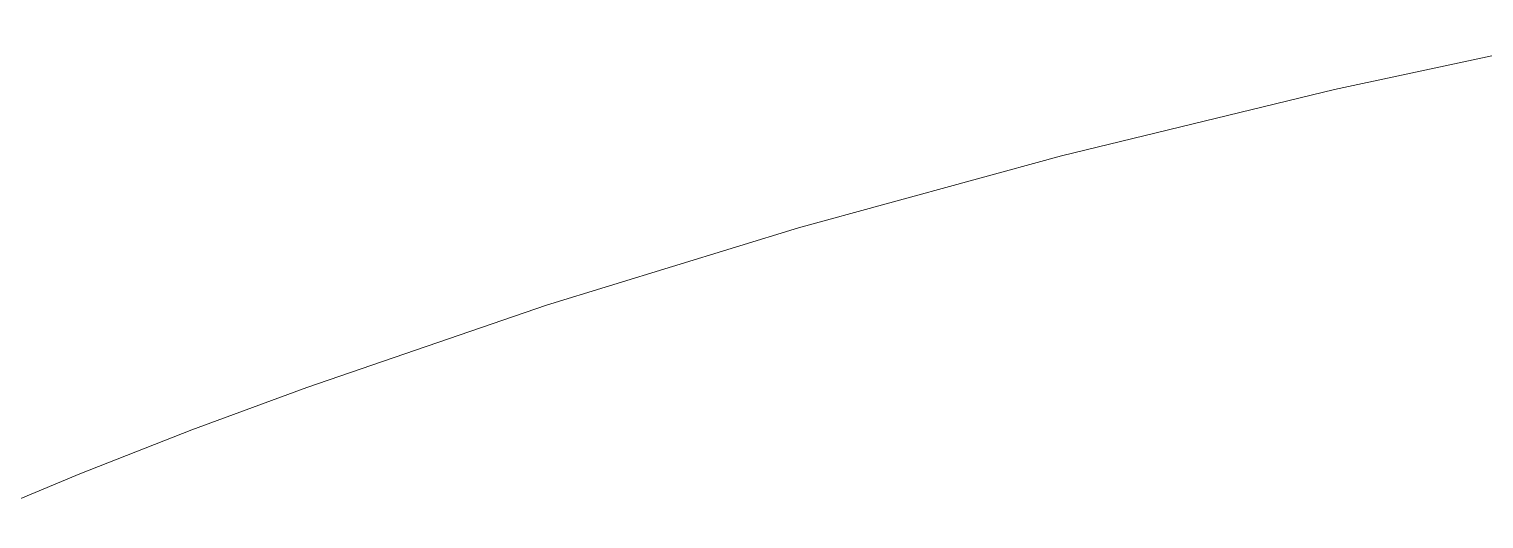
# Model space of a CAD drawing. Header units: inches. Extents: x 34 to 350, y 156 to 377.
# Drawn here: x 144.267 to 146.066, y 205.362 to 205.966 of the extents above; entities that cross this region are included whole.
import ezdxf

# ---------------------------------------------------------------- set-up
doc = ezdxf.new("R2010")
doc.units = ezdxf.units.IN
doc.header["$MEASUREMENT"] = 0
doc.layers.add('DIMS', color=7, linetype='Continuous')

# ---------------------------------------------------------------- blocks, each defined once
blk = doc.blocks.new('block 2081')
at = {"layer": 'DIMS', "color": 7, "lineweight": 18, "true_color": 0xffffff}
blk.add_lwpolyline([(144.1964, 205.3616), (144.3302, 205.4171)], dxfattribs=at)
blk = doc.blocks.new('block 2082')
at = {"layer": 'DIMS', "color": 7, "lineweight": 18, "true_color": 0xffffff}
blk.add_lwpolyline([(144.3302, 205.4171), (144.4684, 205.4714)], dxfattribs=at)
blk = doc.blocks.new('block 2083')
at = {"layer": 'DIMS', "color": 7, "lineweight": 18, "true_color": 0xffffff}
blk.add_lwpolyline([(144.4684, 205.4714), (144.6106, 205.5239)], dxfattribs=at)
blk = doc.blocks.new('block 2084')
at = {"layer": 'DIMS', "color": 7, "lineweight": 18, "true_color": 0xffffff}
blk.add_lwpolyline([(144.6106, 205.5239), (144.9071, 205.6253)], dxfattribs=at)
blk = doc.blocks.new('block 2085')
at = {"layer": 'DIMS', "color": 7, "lineweight": 18, "true_color": 0xffffff}
blk.add_lwpolyline([(144.9071, 205.6253), (145.2185, 205.7208)], dxfattribs=at)
blk = doc.blocks.new('block 2086')
at = {"layer": 'DIMS', "color": 7, "lineweight": 18, "true_color": 0xffffff}
blk.add_lwpolyline([(145.2185, 205.7208), (145.5436, 205.8097)], dxfattribs=at)
blk = doc.blocks.new('block 2087')
at = {"layer": 'DIMS', "color": 7, "lineweight": 18, "true_color": 0xffffff}
blk.add_lwpolyline([(145.5436, 205.8097), (145.881, 205.8917)], dxfattribs=at)
blk = doc.blocks.new('block 2088')
at = {"layer": 'DIMS', "color": 7, "lineweight": 18, "true_color": 0xffffff}
blk.add_lwpolyline([(145.881, 205.8917), (146.2295, 205.9662)], dxfattribs=at)

msp = doc.modelspace()

# ---------------------------------------------------------------- block references
at = {"layer": 'DIMS'}
for name in ['block 2088', 'block 2087', 'block 2086', 'block 2085', 'block 2084', 'block 2083', 'block 2082', 'block 2081']:
    msp.add_blockref(name, (0, 0), dxfattribs=at)

doc.saveas('drawing.dxf')
